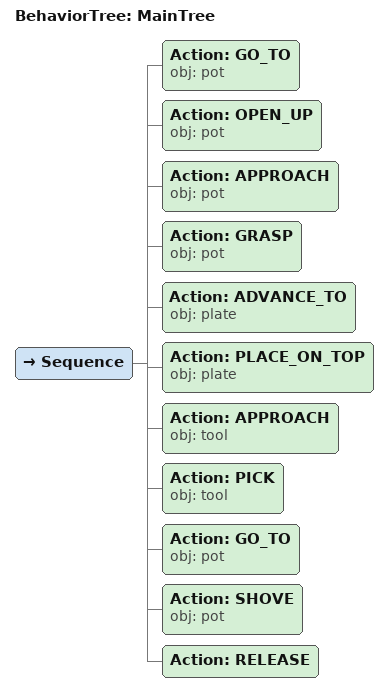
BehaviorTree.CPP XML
<root main_tree_to_execute="MainTree">
  <BehaviorTree ID="MainTree">
    <Sequence>
      <!-- Go to pot -->
      <Action ID="GO_TO" obj="pot" />
      <!-- Open up pot -->
      <Action ID="OPEN_UP" obj="pot" />
      <!-- Approach pot -->
      <Action ID="APPROACH" obj="pot" />
      <!-- Grasp pot -->
      <Action ID="GRASP" obj="pot" />
      <!-- Advance to plate -->
      <Action ID="ADVANCE_TO" obj="plate" />
      <!-- Place on plate -->
      <Action ID="PLACE_ON_TOP" obj="plate" />
      <!-- Approach tool -->
      <Action ID="APPROACH" obj="tool" />
      <!-- Pick tool -->
      <Action ID="PICK" obj="tool" />
      <!-- Go to pot -->
      <Action ID="GO_TO" obj="pot" />
      <!-- Shove pot -->
      <Action ID="SHOVE" obj="pot" />
      <!-- Release -->
      <Action ID="RELEASE" />
    </Sequence>
  </BehaviorTree>
</root>
